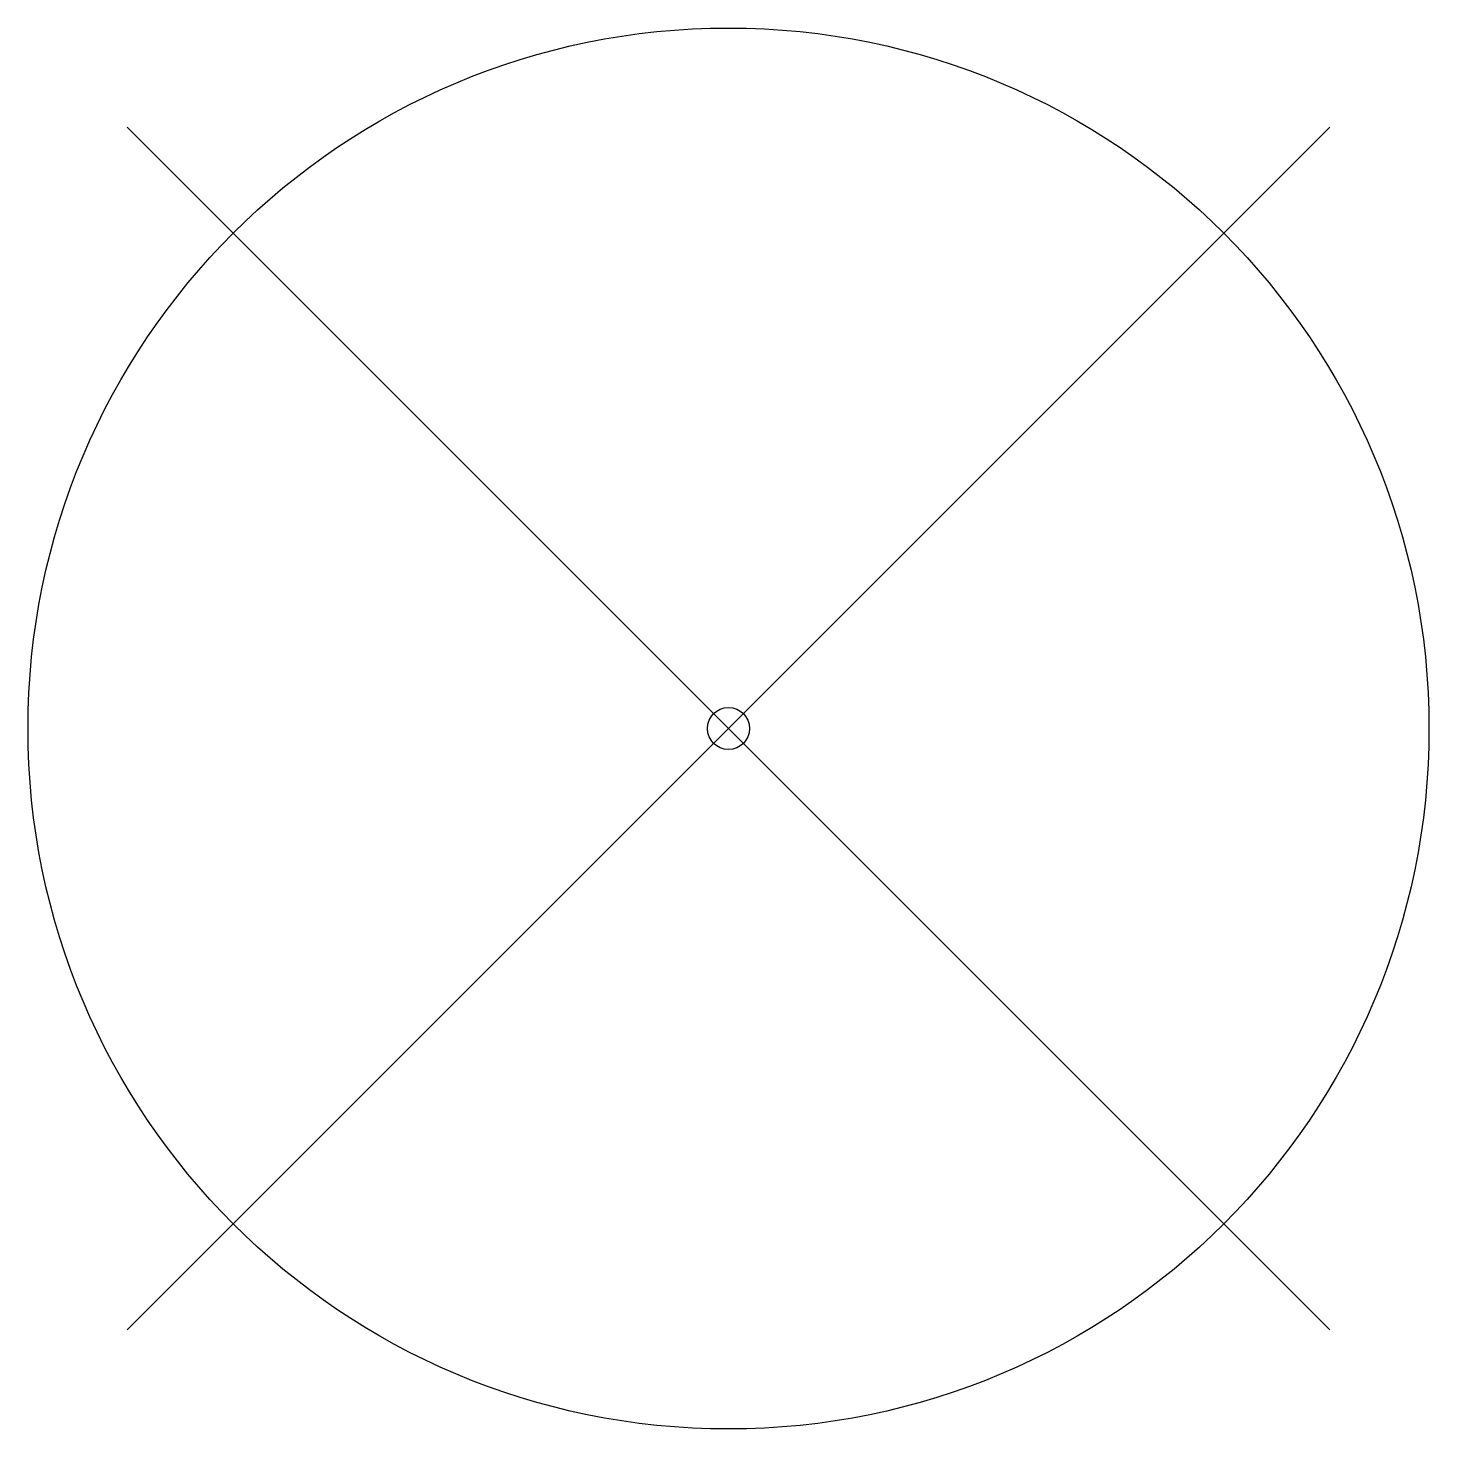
# Model space of a CAD drawing. Header units: metres. Extents: x -5 to 5, y -5 to 5.
import ezdxf

# ---------------------------------------------------------------- set-up
doc = ezdxf.new("R2010")
doc.units = ezdxf.units.M

msp = doc.modelspace()

# ---------------------------------------------------------------- linework, layer by layer
for p, q in [((-4.293, 4.293), (4.293, -4.293)), ((4.293, 4.293), (-4.293, -4.293))]:
    msp.add_line(p, q)
for radius in [5, 0.15]:
    msp.add_circle((0, 0), radius)

doc.saveas('drawing.dxf')
